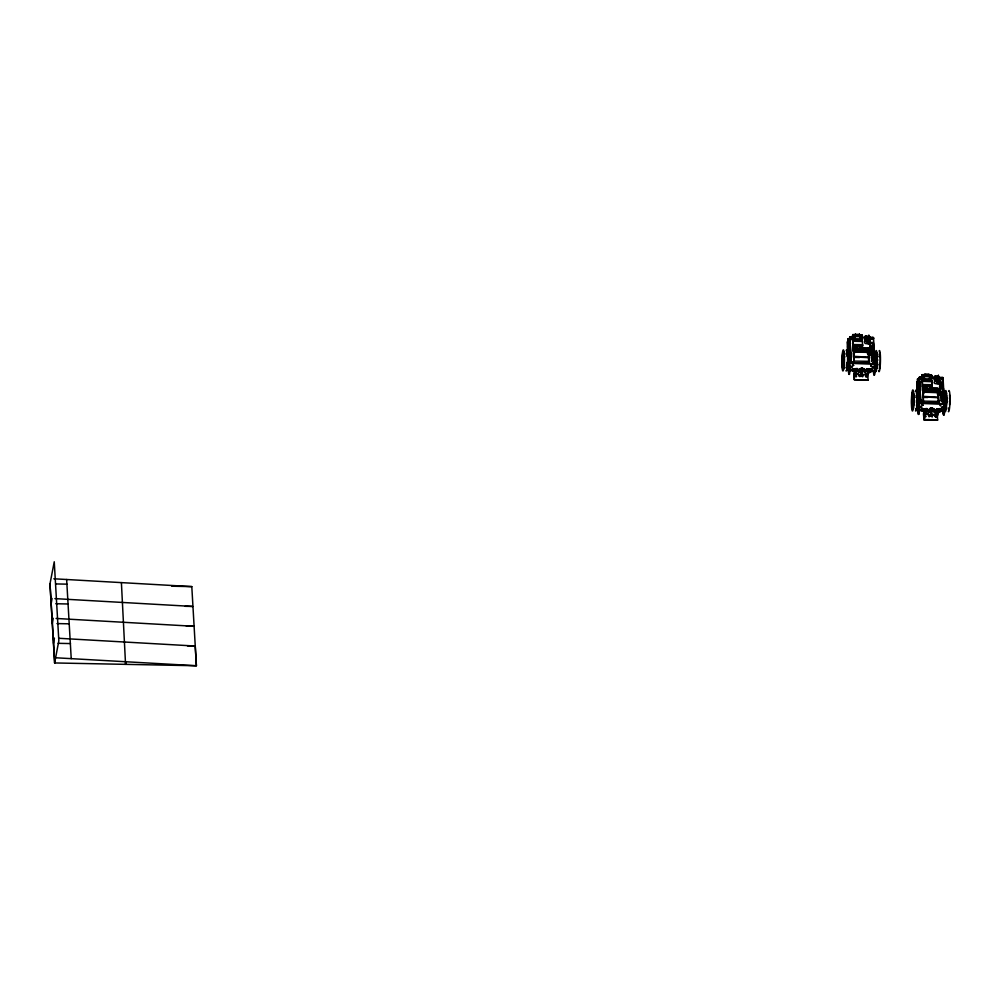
<?xml version="1.0" encoding="UTF-8"?>
<svg xmlns="http://www.w3.org/2000/svg" width="1000" height="1000" viewBox="0 0 1000 1000"><rect width="100%" height="100%" fill="white"/><g stroke="black" fill="none" stroke-linecap="round" stroke-linejoin="round"><path stroke-width="1.5" d="M852.588 369.487L852.562 370.962L856.988 373.837A6.75 3.738 -3.3 0 0 866.562 374.025L872.05 371.35L872.113 370.525L852.675 369.925L872.163 370.375M941.7 410.462L922.175 410.525L941.7 410.35M843.662 362.438L843.6 364.875L843.938 360.525L844 367.788L844.862 367.8M914.225 394.525L913.95 404.525M843.763 362.113L843.863 363.938L844 354.2L843.662 360.6M869.425 350.2C867.275 350.238 871.025 350.75 868.737 350.65C866.838 351.625 869.5 353.575 869.388 351.525M876.825 362.975C877.113 368.387 875.15 361.75 877.688 363M913.475 394.25L913.175 404.925L913.2 402.475M914.212 398.562C915.188 392.975 913.312 404.487 913.512 398.963M937.837 390.6C941.1 392.2 936.725 387.65 938.838 392.337C936.287 392.6 939.237 389.15 939.175 390.625C936.587 388.562 940.438 392.55 938.012 390.213M922.2 410.2L941.7 410.588L936.087 414.062A6.75 3.738 -3.3 0 1 926.513 413.862L922.062 410.6L926.488 413.475A6.75 3.738 -3.3 0 0 928.525 414.35M844.3 360.15L844.5 366.262M848.838 372.875L848.938 372.938M849.25 370.725L849.35 370.662M847.537 356.037L847.275 342.225L848.238 339.25A2.925 2.413 11 0 0 849 338.888L849.362 338.575A2.925 2.413 11 0 0 849.75 338L848.288 339.188L849.762 371.163L849.775 370.238M869.65 337.388L869.7 338.65M874.287 371.213L874.4 371.037M875.925 361.175L876.125 359.513L876.087 362.625L876.137 360.975M913.288 400.65C915.863 398.762 910.863 410.938 913.888 397.05M913.475 400.737L913.2 398.175L913.188 400.637M917.463 391.7L917.188 381.737L917.412 387.388M918.363 412.9L918.475 412.837M918.825 412.912L918.888 412.413M938.175 377.4L938.175 378.263M938.413 378.137L938.312 376.475L938.213 377.225M943.975 413.462L943.975 413.225M843.962 360.725L843.8 357.587L844.55 357.362M914.325 394.65L914.412 397.45M946.6 397.512L946.562 398.288L946.35 397.638M872.163 370.675L849.05 370.412L849.475 368.2M913.95 394.475L913.587 397.575M913.5 405.188L913.5 407.537M869.5 351.275L868.825 350.05M868.662 337.088L868.65 338.237M869.675 337.438C869.85 334.513 870.013 340.2 869.688 338.113M917.638 406.775L918.413 414.4L919.638 410.513L921.762 410.288L919.35 410.575M945.5 402.275L945.7 399.575L945.487 400.412M947.5 397.812L947.362 399.137M913.675 397.625L913.625 394.438M876.838 354.913C877.237 360.55 876.213 355.887 877.7 354.938M870.05 341.875L868.863 341.075L870.263 340.95L870.175 342.088L868.888 342.15L869.062 339.862M868.888 342.15L869.125 340.925L868.9 341.85M870.025 342.175L870.2 339.888L870.225 340.962M874.388 374.875C872.113 363.888 874.3 382.938 875.138 370.938L874.475 359.95M939.762 381L939.737 379.913L938.438 379.975L938.413 382.188L939.712 382.125L939.8 380.975L938.612 380.975L938.413 382.188M939.737 379.913L939.712 382.125M943.925 414.913C941.637 403.925 943.825 422.962 944.675 410.962L943.462 390.65M854.762 335.075L855.025 334.45L855.275 335.425M947.163 397.65L947.362 399.137M869.112 350.087C868.562 351.587 867.475 349.487 869.638 350.6C866.637 352.337 870.825 348.812 868.825 351.125C869.163 348.312 869 352.962 868.962 350.037M943.487 413.675L943.462 412.9L943.45 413.837M944.875 400.4L945.037 399.525L945.088 402.388M847.663 346.1L847.887 351.737M868.688 337.2L868.7 337M868.863 338L868.9 337.225M869.688 337.212L869.887 337.325M917.2 386.125L917.412 391.775M939.212 378.15L939.262 378.775L939.4 378.05M849.212 340.075L849.538 341.325M849.837 338.2L851.1 337.137L851.8 338.45M852.913 368.75L857.887 369.212L852.925 368.95L857.35 368.475M853.55 365.462L852.688 365.15L853.45 365.637M855.5 371.425L854.638 375.763L856.513 376.213M857.862 368.95L856.95 370.012L856.012 368.75M860.263 368.862L859.975 369.525L860.387 368.537L864.525 368.925M861.762 367.987C862.738 367.287 862.6 368.25 861.812 367.725M861.9 369.5L861.375 368.562L860.088 368.65M865.438 340.125C866.737 343.125 868.025 338.075 865.438 340.125A1.3 1.062 10.9 0 1 865.638 338.013M864.575 369.025C864.425 372.137 860.95 367.638 864.35 368.75M869.362 351.238C866.612 350.112 870.738 349.875 868.275 351.112M866.725 369.375C867.2 371.863 870.275 367.575 866.737 369.162M867.35 376.538L867.113 375.425M873.438 338.8L872.288 339.438L871.575 338.137M871.538 351.875L872.25 352.388M870.688 365.538L871.538 365.65L870.675 365.337M873.462 338.875L873.5 338.175M872.438 364.05L871.525 364.137M872.925 363.05C875.575 359.575 874.438 366.7 873 362.55M918.675 380.625L919.562 379.412M919.375 378.225L919.275 377.575L919.325 378.612M921.338 378.488L920.875 377.262L919.488 377.812M923.1 405.325L922.225 405.012M922.75 402.9L922.05 401.6L920.812 402.438M922.387 409.137L927.138 408.638M922.487 408.688L922.75 409.525L925.575 409.588M923.15 405.138L922.175 405.275M924.112 416.112L924.425 415.213M932.387 409.75C928.538 411.225 927.925 406.613 933.875 408.713C934.925 412.163 930.013 407.95 933.888 408.775M931.3 408.025L932.15 407.837M931.35 407.762L932.175 408.225M931.425 409.525L930.662 408.5L929.425 409.113M937.975 390.513L939.075 390.35M938.188 390.288C940.113 391.413 937.15 389.875 938.45 390.55C939.35 390.812 936.875 390.337 939.212 390.725M941.112 378.162L942.125 379.225L943.025 378.2L941.35 377.8L941.812 379.475L943.075 378.413M940.2 405.375C940.938 406.425 941.087 405.087 940.212 405.575M941.963 404.087L941.038 404.062M944.45 402.625C941.812 406.65 943.413 398.713 944.488 403.95L920.837 403.475L919.325 377.4L921.038 377.675L921.25 378.675M869.163 351.425L868.512 350.225M937.85 391.025C939.05 390.112 938.888 391.887 938.45 390.087M844.488 353.738L843.825 363.8M877.5 356.788L877.337 357.75L877.5 353.8M876.812 360.412C876.363 362.975 875.925 355.938 877.688 360.438M945.913 399.675C946.95 396.875 945.238 404.588 946.775 399.688M914.488 402.762L914.5 400.312M847.925 351.675L847.65 341.7L847.875 347.35M874.463 362.95L874.9 370.725L873.925 374.862M914.45 395.95L913.45 396.75M939.237 377.05L939.325 378.5M125.55 664.35L121.4 582.612M922.087 410.988L944.212 410.988L943.487 398.55M847.875 339.1L849.35 374.387L850.1 370.475L847.875 339.1A2.925 2.413 11 0 0 849.8 337.75M918.413 414.4L919.163 410.5L917.775 379.288A2.925 2.413 11 0 0 918.525 378.913L918.888 378.6A2.925 2.413 11 0 0 919.275 378.038L919.35 377.738A2.925 2.413 11 0 1 917.412 379.125L917.075 396.075M938.625 390.213L938.112 391.388L938.9 390.4M872.013 347.987L871.712 346.613L871.112 347.975M941.538 388.013L941.35 386.637L940.638 388M871.287 338.137L871.3 338.175A2.925 2.413 10.8 0 0 871.587 338.575L873.288 338.963M868.312 357.15L853.838 356.337L853.6 352.088L868.162 352.375L868.688 361.388L868.375 362.987L853.812 362.7L853.6 352.088M868.337 357.663L853.737 356.863M937.837 397.188L923.375 396.375L923.125 392.125L937.688 392.413L938.213 401.425L937.913 403.025L923.35 402.738L923.125 392.125M937.875 397.688L923.275 396.9M54.6 662.95L50 583.812L54.25 561.775L58.837 640.8L54.6 662.95L196.4 665.75L191.8 586.613L53.837 578.775M52.062 598.45L51.175 603.65M53.238 618.288L52.35 623.488M54.425 638.038L53.537 643.238M125.5 664.35L126 661.762M844.112 357.062L844.338 360.275M849.8 338.575L849.85 337.088L852.325 337.137L852.7 335.175L862.312 335.363L862.075 337.987L859.938 337.938L860.062 340.163L860.175 336.662L859.938 337.938M850.837 337.113L850.163 338.787L851.862 338.175M850.888 339.05L851.775 338.375M852.7 335.175L852.862 339.3L854.15 339.325L854.85 336.55L854.737 340.062L854.613 337.837M852.513 340.425L862.2 340.2L852.513 340.425L852.325 337.137M847.05 356.238L848.6 356.262L849.225 367.075L848.587 370.412L847.038 370.375L847.412 362.413M852.613 342.013L852.862 340.7L862.475 340.887L862.475 346.613L852.862 346.425L852.763 341.238L862.5 341.488M852.862 346.425L852.862 340.7M853.112 347.062L853.138 351.138L855.125 351.175L855.288 350.35L855.1 347.1L853.112 347.062L853.138 351.138M853.913 346.925L854.663 347.625L853.913 346.925L853.913 349.787L854.613 349.8L854.488 347.625M853.962 347.612L854.525 348.312L854.625 346.938M851.825 338.237L849.8 337.362L851.312 363.45C855.438 363.638 851.287 360.363 851.338 362.125C853.775 360.662 853.213 364.712 851.363 362.562M851.312 363.45L849.85 337.088M855.1 347.1L855.125 351.175M854.525 351.562L854.275 353.713L854.525 351.562L867.788 351.825L867.55 353.975M851.312 362.337L852.35 363.188M853.838 356.337L853.775 357.375L859.6 357.488M856.4 348.387L856.35 350.375L858.363 350.412L858.5 349.725L858.425 348.425L856.4 348.387L856.35 350.375M853.812 362.7L853.875 356.85M856.05 369.562L853.388 369.25M858.425 348.425L858.363 350.412M858.612 373.575L854.038 373.488L854.325 379.7L868.05 379.963L854.325 379.7M862.125 340.613L862.312 335.363M860.125 347.675L859.912 350.45L867.812 350.6L868.1 349.125L868.025 347.825L860.125 347.675L859.912 350.45M855.537 372.2L854.737 376.488L856.1 376.825M860.312 369.637L864.338 369.725M866.938 337.713L868.875 335.312L868.562 340.425L867.087 340.387L869.025 337.987M859.613 375.037L858.662 375.838L859.963 376.675L861.312 372.312M861.35 373.663L861.787 371.012L862.712 371.488L861.775 371.475L861.65 373.925L862.688 371.1M868.875 335.312L868.562 340.425M862.288 371.55C859.412 372.663 862.45 379.65 863.25 375.525M861.562 376.287L862.588 371.012M868.6 341.125L869.075 338.7L867.125 341.1L868.6 341.125L868.763 343.862L867.288 343.837L869.225 341.438L869.075 338.7M868.025 347.825L867.812 350.6M868.763 343.862L869.225 341.438M867.5 353.3L867.788 351.825M867.862 354.2L868.15 352.725L868.962 352.738L869.45 361.325L869.175 362.8L868.363 362.788M870.938 338.612L871.062 338M870.362 342.438L870.212 347.95L872.9 348L873.125 346.85L873.062 342.488L870.362 342.438L870.212 347.95M868.45 351.125L869.525 350.625L870.188 348.325L869.7 350.7L868.188 350.95L869.45 350.275L868.325 350.712L869.475 350.988L868.175 350.613M868.962 352.738L869.175 362.8M870.188 348.325L869.862 349.988M873.662 352L869.688 351.925L869.938 349.35L870.15 354.888L872.4 354.825M871.525 338.413L872.5 337.537L873.538 338.387M870.062 352.95L870.238 349.35M873.787 354.05L869.812 353.975L870.362 351.4M867.237 369L871.812 369.225L866.875 369.225M872.387 354.938L869.837 354.888L869.987 350.375M870.15 354.888L870.075 351.812M869.488 337.475L873.5 337.562L861.612 337.6M871.137 351.838L872.588 351.875L871.137 351.838L871.1 352.987L872.625 352.575L871.1 352.987M873.062 342.488L872.9 348M871.762 351.962L871.762 351.875M867.275 376.712L868.612 369.812L871.8 369.325M872.65 358.575L871.562 358.562L871.75 353.738L871.513 357.688M871.95 356.975L871.7 360.925L873.875 360.962L874.237 359.087L874.125 357.013L871.95 356.975L871.7 360.925M873.85 348.4L873.337 351.65L873.538 348.4L873.275 351.087L874 351.125L873.662 350.45M873.6 349.425L873.713 352.675M873.913 349.425L873.7 353.137M872.825 356.962L871.737 356.938L872.825 356.962L872.625 358L871.538 357.987M873.475 354.038L874 351.125M873.775 352.488L873.688 357.738L873.487 347.375M868.562 369.025L871.325 368.825M874.087 352.5L873.5 354.963M874.125 357.013L873.875 360.962M872.125 369.613L872.05 371.35M874.112 356.763L875.662 356.8L876.287 367.612L875.638 370.938L872.6 370.925L872.588 369.625M852.3 363.475L873.962 363.9L874.963 362.812L874.95 363.913M920.375 377.137L919.625 377.65M919.538 377.537L919.912 378.963L921.15 378.575M921.862 377.175L922.237 375.213L931.85 375.4L931.663 380.65L922.05 380.45L921.862 377.175L919.375 377.125L920.837 403.475M922.237 375.213L922 377.825L923.6 377.863L923.688 379.35L922.4 379.325L922.312 377.825M922.05 380.45L931.663 380.65M917.212 407.075L916.575 410.412L918.125 410.438L918.763 407.1L918.138 396.3L916.587 396.262L917.212 407.075L918.763 407.1M922.138 382.05L922.4 380.737L932 380.925L932 386.637L922.4 386.45L922.288 381.275L931.9 381.463L932 386.637M922.4 386.45L922.4 380.737M924.137 377.863L924.388 376.587L924.275 380.087M922.65 387.1L922.675 391.175L924.65 391.213L924.812 390.375L924.625 387.137L922.65 387.1L922.675 391.175M923.45 386.95L923.312 387.65L924.15 386.962L923.45 386.95L923.438 389.812L924.15 389.825L924.15 386.962M923.487 387.638L923.363 388.338L924.188 387.65M921.737 401.838C924.762 404.1 918.325 403.2 921.787 401.562M924.463 387.975L924.625 387.137M923.775 393.062L924.062 391.587L937.325 391.85L937.362 392.525L924.1 392.262L924.062 391.587M921.838 403.5L922.725 402.825M923.375 396.375L923.3 397.4L927.675 397.488M922.087 403.888L921.225 403.775L921.45 399.925M921.7 409.25L921.712 410.55M925.938 388.413L925.875 390.4L927.887 390.45L928.025 389.75L927.95 388.45L925.938 388.413L925.875 390.4M923.35 402.738L923.4 396.887M927.1 408.65C928.413 410.337 921.125 410.037 922.875 408.5M929.463 377.975L929.712 376.688L929.6 380.2M927.95 388.45L927.887 390.45M928.15 413.612L923.575 413.512L923.85 419.725L937.588 420L923.85 419.725M931.85 375.4L931.462 377.362L934.488 377.425M924.775 412.775L924.438 416.7M929.65 387.7L929.438 390.475L937.35 390.637L937.625 389.15L937.55 387.863L929.65 387.7L929.438 390.475M924.262 416.525L925.075 412.225M924.475 417.575L924.388 419.5L926.312 419.538M924.388 419.5L924.538 418.7M931.75 382.238L932 380.925M929.85 409.675L933.875 409.75M936.462 377.75L938.4 375.35L938.288 383.888L936.812 383.862L938.763 381.463L938.6 378.725L936.663 381.138L938.138 381.163M928.45 415.288C929.137 420.462 932.537 410.838 931.05 410.25M930.088 416.3L931.1 411.025M931.812 413.713C929.475 413.663 933.238 409.588 931.475 411.325C930.438 414.513 932.8 419.963 932.4 415.238M938.4 375.35L938.088 380.45M931.1 416.325L932.062 410.262M938.288 383.888L938.763 381.463M937.4 394.225L937.688 392.75L938.487 392.762L938.988 401.35L938.7 402.825L937.9 402.812M940.475 378.638L940.75 378L939.062 378.387M942.625 382.962L942.675 382.262L939.887 382.463L939.75 389.038M939.388 390.025L939.887 382.463M939.137 390.575L939.712 388.363M939.438 390.7L939.775 389.387L939.538 391.962M939.287 392.975L939.775 389.387M941.15 378.25L942.038 377.562M939.887 391.438L939.65 394.012M936.775 409.038C948.462 407.05 934.525 412.825 936.825 408.775M941.938 394.85L939.362 394.913L939.525 390.4M939.638 392.45L939.675 394.925L939.562 391.075M939.013 377.512L943.025 377.587L931.15 377.638M940.588 392.325L941.375 391.538L942.075 393.05L940.625 393.025L941.287 391.987L942.075 393.05M940.625 393.025L940.675 391.875M934.975 416.538C937.862 419.963 940.487 407.45 936.6 408.825M940.925 395.65L941.287 393.775L941.05 397.725L940.925 395.65L943.587 395.887L943.225 397.762L943.1 395.688M941.375 393.387L942.163 392.6M942.487 381.438L942.438 388.038L939.737 387.987M942.875 392.337L943.375 388.425L943.413 389.113L939.438 389.025L939.4 388.35M943.375 388.425L943.175 391.688L939.188 391.712M941.237 400.95L941.475 397.013L941.237 400.95L943.413 401L943.775 399.125L941.6 399.075M942.925 392.7C943.088 383.05 943.975 397.025 943.312 392.525M942.95 393.05L943.438 389.462M943.188 390.475L943.05 394.875L943.288 392.175M943.312 394.075L943.612 392.525M938.1 409.062L940.85 408.85M942.45 403.075L942.613 402.388M941.663 409.65L941.587 411.375M942.125 409.65L942.138 410.95L942.075 409.913M943.5 403.925L944.237 403.425M944.55 400.163L945.188 396.825L943.637 396.8M943.45 414.9L944.212 410.988M945.188 396.825L945.812 407.638L945.175 410.975L945 407.887M944.488 403.95L943.025 377.587M942.95 386.138L942.412 379.875M847.6 350.075L847.537 350.8M875.512 362.537L875.5 359.5M859.475 335.163L859.737 334.5L859.575 335.262M928.9 375.325L929.038 374.5L929.388 376.087M919.163 410.5L917.812 379.137L919.638 410.513M844.163 363.812L844 367.788M877.05 364.425C876.888 370.175 876.413 366.55 877.913 364.438M941.988 383.475L941.425 382.812M854.663 375.55L855.575 374.95M856.45 376.525L856.462 375.387M860.55 376.275L860.5 375.487M872.237 352.212L871.637 351.725M867.412 376.225L865.612 376.4L866.4 375.163M874.938 363.025L873.962 363.9M920.5 382.825L918.863 383.162L919.488 381.763M927.237 408.7C923.688 407.65 927.138 411.6 927.425 409.237M941.025 392.137L941.862 392L941.075 392.075M874.312 364.738L874.8 371.662L875.138 370.938M936.787 379.538L937.913 378.013M849.275 340.1L850.65 339.387M869.35 350.588L868.838 350.288M873.037 362.638L874.912 363.088L873.5 337.562M921.3 378.4L920.413 379.075M872.475 346.025L872.45 345.375M940.45 385.487L940.475 386.138M917.537 379.2L919.362 377.825L921.413 377.987M868.225 350.513L869.375 350.363M853.075 334.525L852.537 336.238L853.075 334.525L854.538 335.062L853.925 335.562M861.462 336.925L861.587 334.7L859.925 335.175L860.35 335.688M922 375.05L922.487 376.788L922 375.05L923.65 374.588L923.45 375.588M922.062 376.275L922.613 374.562M931.6 376.463L931.112 374.725L929.463 375.2L929.887 375.712M938.075 390.175L938.7 391.463M849.463 341.825L849.163 342.95L850.537 343.288M853.5 365.375L852.738 364.9L853.562 365.363M871.375 365.788L870.738 365.637M872.537 366.675C870.625 368.55 875.675 368.537 873.538 366.7M920.413 406.287C918.487 408.15 923.55 408.137 921.4 406.3M942.712 402.5L944.287 402.7M925.837 416.725L924.65 416.838M935.438 415.3C933.525 417.075 938.525 417.3 936.425 415.312M940.475 382.925L940.512 383.775M855.2 334.363L854.875 335.962M929.3 374.575L924.675 374.312L924.412 375.988M924.613 375.75C923.438 373.587 926.338 377.6 929.35 375.913M869.038 340.163L870.075 340.25M938.562 380.2L939.6 380.288M938.438 381.875L939.688 381.838L938.438 381.875L938.388 381.1M867.913 372.962L870.65 371.625M934.55 414.25A6.75 3.738 -3.3 0 0 936.062 413.663L941.562 410.988M859.825 335.887L855.025 335.75L855.45 334.25M924.638 374.438L928.787 374.35L929.025 375.737M866.925 377.038L865.55 376.7M919.513 379.675L918.7 380.363L919.625 381.625M920.55 386.45L920.5 390.387M917.812 379.263L919.388 410.3M855.312 334.338L855.212 335.662M861.038 337.25L861.312 338.288M864.887 371.688L865.037 370.887L867.65 371.587L864.938 371.413M867.237 371.45L865.037 370.887M930.475 377.725L930.25 377.612M928.925 411.325C921.038 411.975 932.212 410.838 928.75 411.613M934.6 411.312C933.875 412.05 935.15 413.137 933.938 411.9C946.112 413.25 926.988 409.35 936.663 411.875M872.5 337.537L871.6 338.562M851.525 353.15L851.538 357.238M942.562 406.613C939.775 407.225 944.2 409.575 943.45 407.038M853.55 334.812L853.612 336.037M853.487 337.55L853.312 337.488M853.737 338.137L853.675 337.1M857.325 370.737C868.138 371.875 849.038 370.225 859.412 371.688M867.138 371.838L867.212 370.938M923.075 374.85L923.15 376.062M923.213 377.125L923.075 378.612M930.837 378.325L930.675 377.275M855.438 334.338L859.663 334.438M852.738 335.788L862.35 335.975M852.688 336.062L862.3 336.25M852.712 336.512L862.325 336.7M860.125 336.962L862.262 337M852.65 336.812L854.8 336.863M861.938 337.325L864.95 337.388M851.875 337.962L849.788 337.55M854.987 338.775L860.312 338.875M868.913 339.95L870.2 339.888M868.825 341.087L869.963 341.112M869.025 342.075L870.175 342.088M870.413 343.338L873.112 343.387M853.088 344.513L862.688 344.7M853.125 345.112L862.725 345.3M853.012 345.65L862.625 345.838M860.2 348.975L868.1 349.125M856.475 349.675L858.5 349.725M869.55 349.988L873.95 350.1M853.3 350.3L855.288 350.35M870.025 351.05L869.812 353.975M870.05 351.4L873.525 351.413M869.987 351.575L869.837 354.888M869.675 352.038L870.4 352.075M873.75 352.137L873.525 354.85L873.35 352.312M870.163 353.438L873.525 353.5M869.762 353.738L873.938 353.787M842.725 353.413L844.775 353.462M875.6 354.062L877.65 354.1M843.95 354.212L844.812 354.237M871.875 355.812L874.05 355.863M878.962 356.413L880.138 356.438M843.925 356.725L844.788 356.737M872.062 359.05L874.237 359.087M876.787 359.675L877.65 359.688M854.125 361.1L869.45 361.325M851.363 363.175L875.013 363.638M842.225 365.1L843.413 365.125M847.675 367.05L849.225 367.075M874.737 367.575L876.287 367.612M843.538 367.413L844.712 367.438M876.425 368.062L877.6 368.088M861.775 368.9L862.788 368.913M862.837 369.688L859.85 369.35M872.65 370.662L874.85 370.838M922.275 375.825L931.875 376.012M922.225 376.087L931.825 376.275M922.25 376.538L931.85 376.737M922.188 376.85L924.325 376.887M929.65 376.987L931.8 377.038M937.738 377.975L940.812 378.162L937.75 378.1M931.612 378.013L930.013 377.987L930.1 379.475L931.388 379.5L931.3 378.013M924.513 378.812L929.837 378.913M938.438 379.975L939.587 380M922.425 381.325L932.038 381.512M916.812 382.25L917.45 391.475M939.95 383.375L942.65 383.425L942.5 384.175A1.363 0.75 -3.3 0 0 941.287 383.413A1.363 0.75 -3.3 0 0 939.8 384.113M922.613 384.538L932.225 384.738M922.65 385.138L932.262 385.325M922.55 385.675L932.15 385.875M929.725 389L937.625 389.15M926.012 389.712L928.025 389.75M939.812 390.062L939.125 390.688M942.75 390.087L943.475 390.138M922.837 390.337L924.812 390.375M943.538 391.15L942.812 391.112L943.075 388.425M939.513 391.613L939.362 394.913M939.6 391.85L940 393.263M939.3 393.762L943.462 393.812L944.675 410.962M912.262 393.45L913.438 393.475A8.425 0.975 -88.9 0 0 912.85 402.125A8.425 0.975 -88.9 0 0 913.487 408.738M922.825 393.713L923.812 393.738M945.138 394.087L946.312 394.113M913.713 395.387L914.587 395.4M913.562 395.763L914.75 395.788M943.65 397.05L941.3 397.55M914.85 397.125L913.65 397.1L913.812 400.575M913.025 399.012L913.888 399.038M938.175 401.337L938.988 401.35M923.65 401.138L938.213 401.425M920.9 403.2L944.538 403.675M913.363 403.837L913.825 400.225M913.037 404.637L913.913 404.65M911.762 405.138L912.938 405.163M944.262 407.612L945.812 407.638M948 408.137L949.175 408.162A8.425 0.975 -88.9 0 1 948.425 409.412M922.825 408.762L925.537 408.812M931.312 408.925L932.325 408.95M940.9 409.625L936.4 409.25M942.188 410.688L944.438 410.763M929.05 411.2L926.612 410.8L926.775 411.675M917.9 411.35L918.875 414.412M927.588 419.562L929.513 419.6M931.5 419.65L933.425 419.688M934.7 419.712L936.625 419.75M56.163 583.938L66.95 584.15M171.762 586.213L191.8 586.613M55.8 603.737L68.125 603.987M185.175 606.3L192.862 606.45L54.9 598.612M56.975 623.575L69.3 623.825M186.35 626.138L194.037 626.287L56.087 618.45M58.15 643.325L70.475 643.575M187.463 645.888L195.225 646.038L196.4 665.75L55.6 657.763M58.688 638.275L195.15 646.038M941.325 385.238L941.975 385.412M872.45 337.812L873.337 338.25M850.938 338.762L849.938 338.137M850.6 339.65L849.45 339.888L849.587 341.062M874.013 363.625L872.975 362.775M851.625 366.188C848.475 366.287 852.85 369.375 852.25 366.575M941.975 377.85L943.025 378.7M920.462 378.8L919.475 378.162M943.55 403.65L942.513 402.8M921.888 403.225L920.888 402.587M859.3 334.412L859.85 336.05M928.938 374.462L929.275 375.838M853.225 369.487L852.9 368.85M929.4 415.1L930.037 415.525M940.713 392.575L941.462 392.938M919.375 381.262L918.775 380.637M925.612 415.1L925.7 416.538L924.212 416.012M852.537 370.575L856.963 373.45A6.75 3.738 -3.3 0 0 858.238 374.087M862.075 336.425L861.587 334.7M877.5 367.275L877.487 364.087M868.888 350.112L868.962 351.45M861.338 373.338L862.288 373.675M847.613 350.087L847.862 355.925L847.925 355.213M946.5 395.125L946.325 397.312M871.538 365.725L870.987 365.075L870.638 365.8M848.838 371.325L849.35 374.387M848.363 371.325L848.888 374.375M914.212 403.988L913.512 400.712M947.513 401.812L947.325 400.9L947.125 402.525M939.412 377.137L939.412 377.587M938.413 376.763L938.413 377.562M868.863 337.088L868.787 336.438L868.875 337.3M50 583.812L54.713 662.962M942.675 379.663L943.225 386.075M942.925 389.2L943.05 391.45L939.587 391.425L939.525 392.275M942.962 391.912L943.05 393.525L939.688 393.338M943.538 402.962L943.8 407.6M939.562 389.125L939.7 391.388M938.538 399.963L938.7 402.825M937.275 389.338L937.35 390.637M937.3 413.787L937.588 420M931.112 374.725L931.188 375.95M930.588 377.738L930.65 378.775M930.075 374.712L930.15 375.925M924.9 374.275L925.062 375.65M923.65 374.588L923.713 375.8M924.525 389.05L924.65 391.213M923.575 413.512L923.913 419.412M922.163 409.263L922.2 409.963M922.113 409.525L922.175 410.562M917.487 399.625L917.763 404.263M917.938 407.35L918.125 410.438M875.462 367.85L875.638 370.938M873.475 342.837L874.237 355.375M873.775 355.4L873.388 349.162L870.037 349.1L870.163 351.35M872.537 369.888L872.6 370.925M869.875 348.325L869.912 349M867.763 373.762L868.05 379.963M866.562 374.025L866.538 373.638A6.75 3.738 -3.3 0 1 859.8 374.5M861.762 337.975L861.85 339.475L860.562 339.45L860.475 337.95M861.05 337.7L861.112 338.738M860.55 334.675L860.612 335.9M859.488 334.35L859.75 335.812M859.262 334.325L859.488 335.712M855.375 334.25L855.525 335.625M854.112 334.55L854.188 335.775M853.587 337.562L853.65 338.587M854.038 373.488L854.388 379.387M852.638 369.225L852.675 369.925M852.163 369.225L852.175 370.513L849.65 370.438L848.05 339.15M846.675 364.2L847.038 370.375M66.638 579.5L71.225 658.65M872.588 351.875L872.55 353.025M917.463 395.238C917.288 398.8 917.3 387.425 917.075 390.838M844.338 358.525L844.275 360.613M847.95 352.975L848 356.05M843.962 368.713A8.425 0.975 -88.9 0 1 843.35 359.913A8.425 0.975 -88.9 0 1 844.412 352.038M844.412 366.8A8.425 0.975 -88.9 0 1 844.275 365.15M876.612 368.638A8.425 0.975 -88.9 0 1 876.312 358.375A8.425 0.975 -88.9 0 1 877.537 352.825M846.162 350.487A10.55 1.225 -88.9 0 1 847.588 359.825A10.55 1.225 -88.9 0 1 845.913 370.825M875.238 354.137A10.55 1.212 -88.8 0 1 876.9 352.537A10.55 1.212 -88.8 0 1 876.95 366.5A10.55 1.212 -88.8 0 1 875.288 370.538M879.038 351.163A10.55 1.212 -88.8 0 1 880.438 361.763A10.55 1.212 -88.8 0 1 878.512 370.6M879.587 352.863A8.425 0.975 -88.9 0 1 880.225 360.588A8.425 0.975 -88.9 0 1 879.4 369.1M875.212 357.337A8.425 0.975 -88.9 0 1 876.587 353.512A8.425 0.975 -88.9 0 1 876.812 364.787A8.425 0.975 -88.9 0 1 875.438 368.612M846.45 352.075A8.425 0.975 -88.9 0 1 847.262 355.8M847.275 362.113A8.425 0.975 -88.9 0 1 846.513 368.462M866.575 338.35A1.3 1.062 10.9 0 1 866.963 339.4M866.5 341.625A1.3 1.062 10.9 0 1 866.862 343.312A1.3 1.062 10.9 0 1 864.825 343.05A1.3 1.062 10.9 0 1 865.512 341.5M870.425 346.8A1.363 0.75 -3.3 0 1 871.912 346.1A1.363 0.75 -3.3 0 1 873.125 346.85M870.275 344.087A1.363 0.75 -3.3 0 1 871.762 343.387A1.363 0.75 -3.3 0 1 872.975 344.137M933.713 414.462A6.75 3.738 -3.3 0 1 929.325 414.538M945.738 401.675A8.425 0.975 -88.9 0 1 946.562 393.137M915.375 391.725A10.55 1.225 -88.9 0 1 917.125 398.475A10.55 1.225 -88.9 0 1 915.45 410.85M944.538 396.45A10.55 1.212 -88.8 0 1 946.35 392.062A10.55 1.212 -88.8 0 1 946.4 407.312A10.55 1.212 -88.8 0 1 944.587 409.038M948.562 391.188A10.55 1.212 -88.8 0 1 950 400.412A10.55 1.212 -88.8 0 1 948.325 411.512M949.538 394.825A8.425 0.975 -88.9 0 1 949.575 404.888M944.613 399.45A8.425 0.975 -88.9 0 1 946.125 393.537A8.425 0.975 -88.9 0 1 946.175 406.65M945.95 408.1A8.425 0.975 -88.9 0 1 944.963 408.65M916.462 392.95A8.425 0.975 -88.9 0 1 916.513 406.05M916.05 408.488A8.425 0.975 -88.9 0 1 915.537 408.775M935.625 380.163A1.3 1.062 10.9 0 1 934.538 378.175M936.525 382.05A1.3 1.062 10.9 0 1 936.225 383.462A1.3 1.062 10.9 0 1 934.488 383.237A1.3 1.062 10.9 0 1 934.488 381.788M939.963 386.825A1.363 0.75 -3.3 0 1 941.45 386.125A1.363 0.75 -3.3 0 1 942.663 386.887M849.3 372.762L849.3 372.762M873.875 373.25L873.875 373.25M874.338 373.25L874.338 373.25M918.787 410.513L918.825 411.188L918.8 410.412M943.825 411.012L943.888 411.662L943.838 410.913M865.2 336.675C866.55 339.775 867.887 334.538 865.2 336.675M934.737 376.7C936.075 379.8 937.412 374.575 934.737 376.7M934.963 380.163C936.263 383.15 937.562 378.1 934.963 380.163M856.95 348.875L857.95 349.225L856.95 348.875M857.062 348.288L858.062 348.638L857.062 348.288M926.488 388.9L927.475 389.263L926.488 388.9M926.6 388.312L927.588 388.675L926.6 388.312M860.575 335.125L861.375 335.2L860.575 335.125M858.875 372.15L859.775 372.238L858.875 372.15M864.425 372.262L865.325 372.35L864.425 372.262M930.113 375.15L930.913 375.225L930.163 375.1M928.413 412.188L929.312 412.262L928.462 412.125M843.925 367.388A10.55 1.225 -88.9 0 0 843.575 350.075A10.55 1.225 -88.9 0 0 841.912 363.787A10.55 1.225 -88.9 0 0 843.925 367.388M843.763 365.95A8.425 0.975 -88.9 0 0 843.487 352.15A8.425 0.975 -88.9 0 0 842.15 363.15A8.425 0.975 -88.9 0 0 843.763 365.95M865.462 341.087A1.3 1.062 10.9 0 0 867.588 340.65A1.3 1.062 10.9 0 0 865.938 339.3A1.3 1.062 10.9 0 0 865.462 341.087M865.263 337.638A1.3 1.062 10.9 0 0 867.387 337.2A1.3 1.062 10.9 0 0 865.738 335.85A1.3 1.062 10.9 0 0 865.263 337.638M913.45 407.425A10.55 1.225 -88.9 0 0 913.1 390.112A10.55 1.225 -88.9 0 0 911.438 403.812A10.55 1.225 -88.9 0 0 913.45 407.425M913.288 405.988A8.425 0.975 -88.9 0 0 913.012 392.188A8.425 0.975 -88.9 0 0 911.688 403.175A8.425 0.975 -88.9 0 0 913.288 405.988M935 381.112A1.3 1.062 10.9 0 0 937.113 380.675A1.3 1.062 10.9 0 0 935.462 379.325A1.3 1.062 10.9 0 0 935 381.112M934.8 377.675A1.3 1.062 10.9 0 0 936.912 377.225A1.3 1.062 10.9 0 0 935.263 375.875A1.3 1.062 10.9 0 0 934.8 377.675"/></g></svg>
